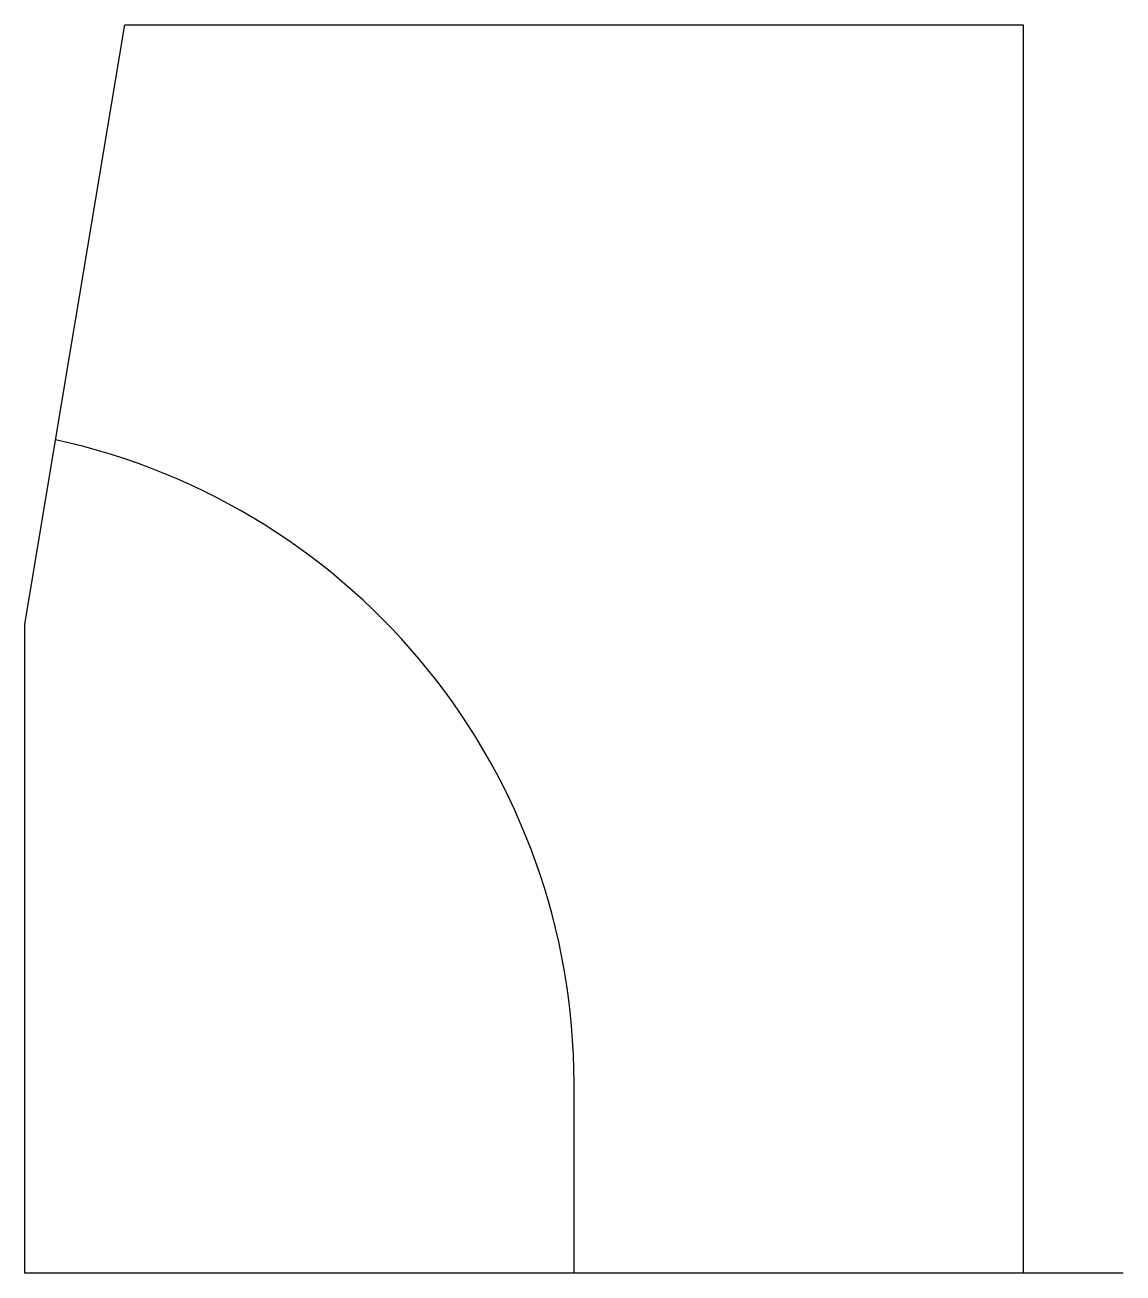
# Model space of a CAD drawing. Header units: metres. Extents: x 0 to 0.22, y 0 to 0.25.
import ezdxf

# ---------------------------------------------------------------- set-up
doc = ezdxf.new("R2010")
doc.units = ezdxf.units.M
doc.header["$LTSCALE"] = 0.2

msp = doc.modelspace()

# ---------------------------------------------------------------- linework, layer by layer
at = {"linetype": 'ByBlock'}
for p, q in [((0, 0.13), (0.02, 0.25)), ((0.02, 0.25), (0.2, 0.25)), ((0.2, 0.25), (0.2, 0)), ((0, 0), (0, 0.13)), ((0.2, 0), (0, 0)), ((0.22, 0), (0.2, 0))]:
    msp.add_line(p, q, dxfattribs=at)
at = {"flags": 128}
msp.add_lwpolyline([(0.11, 0), (0.11, 0.038, 0.352738), (0.00615, 0.16689, 5.746301)], format="xyb", dxfattribs=at)

doc.saveas('drawing.dxf')
